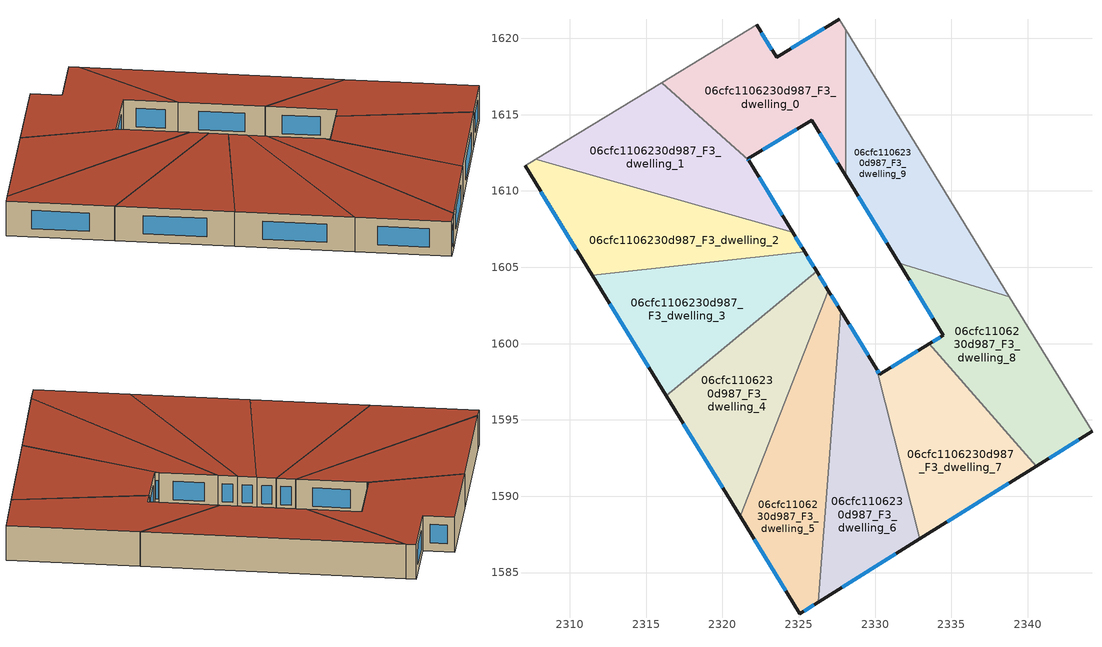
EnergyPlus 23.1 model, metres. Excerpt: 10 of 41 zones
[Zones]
06cfc1106230d987_F3_dwelling_0
 floor to 06cfc1106230d987_F2_dwelling_0 (EU_floor_Construction): 2327.64,1621.25 2328.06,1620.55 2328.06,1611 2325.84,1614.63 2321.66,1612.1 2321.72,1612.01 2316.03,1617.1 2322.25,1620.88 2323.54,1618.76 z9
 wall outside (EU_wall_Construction): 2327.64,1621.25 2323.54,1618.76 2322.25,1620.88 / 2321.72,1612.01 2321.66,1612.1 2325.84,1614.63 2328.06,1611 z9:12
 wall adiabatic (EU_wall_Construction): 2328.06,1620.55 2327.64,1621.25 / 2322.25,1620.88 2316.03,1617.1 z9:12
 wall to 06cfc1106230d987_F3_dwelling_9 (EU_wall_Construction): 2328.06,1611 2328.06,1620.55 z9:12
 wall to 06cfc1106230d987_F3_dwelling_1 (EU_wall_Construction): 2316.03,1617.1 2321.72,1612.01 z9:12
 window (EU_Window_Construction): 2326.67,1620.66 2324.5,1619.34 / 2326.36,1613.78 2327.54,1611.85 / 2322.64,1612.69 2324.86,1614.04 / 2321.7,1612.03 2321.67,1612.08 / 2323.24,1619.26 2322.55,1620.38 z9.7:11.3
 roof outside (EU_roof_Construction): 2328.06,1611 2328.06,1620.55 2327.64,1621.25 2323.54,1618.76 2322.25,1620.88 2316.03,1617.1 2321.72,1612.01 2321.66,1612.1 2325.84,1614.63 z12
06cfc1106230d987_F3_dwelling_1
 floor to 06cfc1106230d987_F2_dwelling_1 (EU_floor_Construction): 2321.72,1612.01 2324.6,1607.3 2307.77,1612.07 2316.03,1617.1 z9
 wall outside (EU_wall_Construction): 2324.6,1607.3 2321.72,1612.01 z9:12
 wall to 06cfc1106230d987_F3_dwelling_2 (EU_wall_Construction): 2307.77,1612.07 2324.6,1607.3 z9:12
 wall adiabatic (EU_wall_Construction): 2316.03,1617.1 2307.77,1612.07 z9:12
 window (EU_Window_Construction): 2323.92,1608.41 2322.39,1610.9 z9.7:11.3
 roof outside (EU_roof_Construction): 2324.6,1607.3 2321.72,1612.01 2316.03,1617.1 2307.77,1612.07 z12
06cfc1106230d987_F3_dwelling_2
 floor to 06cfc1106230d987_F2_dwelling_2 (EU_floor_Construction): 2324.6,1607.3 2325.38,1606.02 2311.46,1604.47 2307.06,1611.64 2307.77,1612.07 z9
 wall outside (EU_wall_Construction): 2325.38,1606.02 2324.6,1607.3 / 2307.06,1611.64 2311.46,1604.47 z9:12
 wall to 06cfc1106230d987_F3_dwelling_3 (EU_wall_Construction): 2311.46,1604.47 2325.38,1606.02 z9:12
 wall adiabatic (EU_wall_Construction): 2307.77,1612.07 2307.06,1611.64 z9:12
 window (EU_Window_Construction): 2325.2,1606.32 2324.78,1607 / 2308.09,1609.96 2310.43,1606.15 z9.7:11.3
 roof outside (EU_roof_Construction): 2325.38,1606.02 2324.6,1607.3 2307.77,1612.07 2307.06,1611.64 2311.46,1604.47 z12
06cfc1106230d987_F3_dwelling_3
 floor to 06cfc1106230d987_F2_dwelling_3 (EU_floor_Construction): 2325.38,1606.02 2326.16,1604.75 2316.3,1596.58 2311.46,1604.47 z9
 wall outside (EU_wall_Construction): 2326.16,1604.75 2325.38,1606.02 / 2311.46,1604.47 2316.3,1596.58 z9:12
 wall to 06cfc1106230d987_F3_dwelling_4 (EU_wall_Construction): 2316.3,1596.58 2326.16,1604.75 z9:12
 window (EU_Window_Construction): 2325.98,1605.04 2325.57,1605.72 / 2312.6,1602.62 2315.17,1598.44 z9.7:11.3
 roof outside (EU_roof_Construction): 2326.16,1604.75 2325.38,1606.02 2311.46,1604.47 2316.3,1596.58 z12
06cfc1106230d987_F3_dwelling_4
 floor to 06cfc1106230d987_F2_dwelling_4 (EU_floor_Construction): 2326.16,1604.75 2326.95,1603.47 2321.15,1588.7 2316.3,1596.58 z9
 wall outside (EU_wall_Construction): 2326.95,1603.47 2326.16,1604.75 / 2316.3,1596.58 2321.15,1588.7 z9:12
 wall to 06cfc1106230d987_F3_dwelling_5 (EU_wall_Construction): 2321.15,1588.7 2326.95,1603.47 z9:12
 window (EU_Window_Construction): 2326.76,1603.77 2326.35,1604.45 / 2317.44,1594.73 2320.01,1590.55 z9.7:11.3
 roof outside (EU_roof_Construction): 2321.15,1588.7 2326.95,1603.47 2326.16,1604.75 2316.3,1596.58 z12
06cfc1106230d987_F3_dwelling_5
 floor to 06cfc1106230d987_F2_dwelling_5 (EU_floor_Construction): 2326.95,1603.47 2327.74,1602.16 2326.27,1583.05 2325.08,1582.3 2321.15,1588.7 z9
 wall outside (EU_wall_Construction): 2327.74,1602.16 2326.95,1603.47 / 2321.15,1588.7 2325.08,1582.3 2326.27,1583.05 z9:12
 wall to 06cfc1106230d987_F3_dwelling_6 (EU_wall_Construction): 2326.27,1583.05 2327.74,1602.16 z9:12
 window (EU_Window_Construction): 2327.56,1602.47 2327.13,1603.16 / 2325.36,1582.48 2325.99,1582.88 / 2322.07,1587.2 2324.15,1583.81 z9.7:11.3
 roof outside (EU_roof_Construction): 2326.27,1583.05 2327.74,1602.16 2326.95,1603.47 2321.15,1588.7 2325.08,1582.3 z12
06cfc1106230d987_F3_dwelling_6
 floor to 06cfc1106230d987_F2_dwelling_6 (EU_floor_Construction): 2330.09,1598.32 2332.92,1587.2 2326.27,1583.05 2327.74,1602.16 z9
 wall outside (EU_wall_Construction): 2330.09,1598.32 2327.74,1602.16 / 2326.27,1583.05 2332.92,1587.2 z9:12
 wall to 06cfc1106230d987_F3_dwelling_7 (EU_wall_Construction): 2332.92,1587.2 2330.09,1598.32 z9:12
 window (EU_Window_Construction): 2329.54,1599.23 2328.3,1601.26 / 2327.83,1584.03 2331.36,1586.23 z9.7:11.3
 roof outside (EU_roof_Construction): 2332.92,1587.2 2330.09,1598.32 2327.74,1602.16 2326.27,1583.05 z12
06cfc1106230d987_F3_dwelling_7
 floor to 06cfc1106230d987_F2_dwelling_7 (EU_floor_Construction): 2333.56,1599.99 2340.54,1591.96 2332.92,1587.2 2330.09,1598.32 2330.29,1598 z9
 wall outside (EU_wall_Construction): 2333.56,1599.99 2330.29,1598 2330.09,1598.32 / 2332.92,1587.2 2340.54,1591.96 z9:12
 wall to 06cfc1106230d987_F3_dwelling_8 (EU_wall_Construction): 2340.54,1591.96 2333.56,1599.99 z9:12
 window (EU_Window_Construction): 2330.25,1598.07 2330.14,1598.25 / 2332.79,1599.52 2331.06,1598.47 / 2334.71,1588.32 2338.75,1590.84 z9.7:11.3
 roof outside (EU_roof_Construction): 2340.54,1591.96 2333.56,1599.99 2330.29,1598 2330.09,1598.32 2332.92,1587.2 z12
06cfc1106230d987_F3_dwelling_8
 floor to 06cfc1106230d987_F2_dwelling_8 (EU_floor_Construction): 2338.79,1603.08 2344.21,1594.25 2340.54,1591.96 2333.56,1599.99 2334.46,1600.54 2331.58,1605.26 z9
 wall outside (EU_wall_Construction): 2331.58,1605.26 2334.46,1600.54 2333.56,1599.99 / 2340.54,1591.96 2344.21,1594.25 z9:12
 wall to 06cfc1106230d987_F3_dwelling_9 (EU_wall_Construction): 2338.79,1603.08 2331.58,1605.26 z9:12
 wall adiabatic (EU_wall_Construction): 2344.21,1594.25 2338.79,1603.08 z9:12
 window (EU_Window_Construction): 2334.25,1600.41 2333.77,1600.12 / 2332.25,1604.15 2333.79,1601.65 / 2341.4,1592.5 2343.35,1593.71 z9.7:11.3
 roof outside (EU_roof_Construction): 2344.21,1594.25 2338.79,1603.08 2331.58,1605.26 2334.46,1600.54 2333.56,1599.99 2340.54,1591.96 z12
06cfc1106230d987_F3_dwelling_9
 floor to 06cfc1106230d987_F2_dwelling_9 (EU_floor_Construction): 2328.06,1620.55 2338.79,1603.08 2331.58,1605.26 2328.06,1611 z9
 wall outside (EU_wall_Construction): 2328.06,1611 2331.58,1605.26 z9:12
 wall adiabatic (EU_wall_Construction): 2338.79,1603.08 2328.06,1620.55 z9:12
 window (EU_Window_Construction): 2328.89,1609.65 2330.75,1606.61 z9.7:11.3
 roof outside (EU_roof_Construction): 2338.79,1603.08 2328.06,1620.55 2328.06,1611 2331.58,1605.26 z12
[Building]
EU S2 Campaign: North Axis=0; Terrain=City; Solar Distribution=FullExterior
[Site:Location]
Budapest.Ferenc.Liszt.Intl.AP: Latitude=47.437; Longitude=19.256; Time Zone=1; Elevation=185
[SizingPeriod:WeatherFileDays]
AnnualSizingPeriod: Begin Month=1; Begin Day of Month=1; End Month=12; End Day of Month=31; Day of Week for Start Day=Monday; Use Weather File Daylight Saving Period=No; Use Weather File Rain and Snow Indicators=No
[MATERIAL]
EU_InternalMass_Material: Roughness=MediumRough; Thickness=0.1; Conductivity=1; Density=1800; Specific Heat=900; Thermal Absorptance=0.9; Solar Absorptance=0.7; Visible Absorptance=0.7
[MATERIAL:NOMASS] Roughness=MediumRough; Thermal Absorptance=0.9; Solar Absorptance=0.7; Visible Absorptance=0.7
Name | Thermal Resistance
EU_wall_NoMass | 0.832559
EU_roof_NoMass | 1.39638
EU_floor_NoMass | 0.872794
[WINDOWMATERIAL:SIMPLEGLAZINGSYSTEM]
EU_Window_SimpleGlazing: UFactor=2.79869; Solar Heat Gain Coefficient=0.75; Visible Transmittance=0.75
[CONSTRUCTION]
EU_wall_Construction: EU_wall_NoMass
EU_roof_Construction: EU_roof_NoMass
EU_floor_Construction: EU_floor_NoMass
EU_Window_Construction: EU_Window_SimpleGlazing
EU_InternalMass_Construction: EU_InternalMass_Material
[ZONE] Type=1; Multiplier=1; Ceiling Height=autocalculate; Floor Area=autocalculate; Part of Total Floor Area=Yes
Name | Volume
06cfc1106230d987_F3_dwelling_0; 06cfc1106230d987_F3_dwelling_6 | 204.321
06cfc1106230d987_F3_dwelling_1 | 204.313
06cfc1106230d987_F3_dwelling_2 | 204.354
06cfc1106230d987_F3_dwelling_3 | 204.325
06cfc1106230d987_F3_dwelling_4; 06cfc1106230d987_F3_dwelling_9 | 204.327
06cfc1106230d987_F3_dwelling_5 | 204.312
06cfc1106230d987_F3_dwelling_7 | 204.326
06cfc1106230d987_F3_dwelling_8 | 204.303
[INTERNALMASS] Construction=EU_InternalMass_Construction
Name | Zone or ZoneList | Surface Area
06cfc1106230d987_F3_dwelling_0_EU_InternalMass | 06cfc1106230d987_F3_dwelling_0 | 68.1069
06cfc1106230d987_F3_dwelling_1_EU_InternalMass | 06cfc1106230d987_F3_dwelling_1 | 68.1042
06cfc1106230d987_F3_dwelling_2_EU_InternalMass | 06cfc1106230d987_F3_dwelling_2 | 68.1179
06cfc1106230d987_F3_dwelling_3_EU_InternalMass | 06cfc1106230d987_F3_dwelling_3 | 68.1083
06cfc1106230d987_F3_dwelling_4_EU_InternalMass | 06cfc1106230d987_F3_dwelling_4 | 68.109
06cfc1106230d987_F3_dwelling_5_EU_InternalMass | 06cfc1106230d987_F3_dwelling_5 | 68.1039
06cfc1106230d987_F3_dwelling_6_EU_InternalMass | 06cfc1106230d987_F3_dwelling_6 | 68.1069
06cfc1106230d987_F3_dwelling_7_EU_InternalMass | 06cfc1106230d987_F3_dwelling_7 | 68.1088
06cfc1106230d987_F3_dwelling_8_EU_InternalMass | 06cfc1106230d987_F3_dwelling_8 | 68.1012
06cfc1106230d987_F3_dwelling_9_EU_InternalMass | 06cfc1106230d987_F3_dwelling_9 | 68.109
[OTHEREQUIPMENT] Fuel Type=Electricity; Design Level Calculation Method=Watts/Area; Power per Zone Floor Area=1; Fraction Latent=0; Fraction Radiant=0; Fraction Lost=0; Carbon Dioxide Generation Rate=0; EndUse Subcategory=EU_Step8_InternalGains
Name | Zone or ZoneList or Space or SpaceList | Schedule
EU_Step8_InternalGain_06cfc1106230d987_F3_dwelling_0_f000 | 06cfc1106230d987_F3_dwelling_0 | EU_Step8_GainSchedule_06cfc1106230d987_F3_dwelling_0_f000
EU_Step8_InternalGain_06cfc1106230d987_F3_dwelling_1_f000 | 06cfc1106230d987_F3_dwelling_1 | EU_Step8_GainSchedule_06cfc1106230d987_F3_dwelling_1_f000
EU_Step8_InternalGain_06cfc1106230d987_F3_dwelling_2_f000 | 06cfc1106230d987_F3_dwelling_2 | EU_Step8_GainSchedule_06cfc1106230d987_F3_dwelling_2_f000
EU_Step8_InternalGain_06cfc1106230d987_F3_dwelling_3_f000 | 06cfc1106230d987_F3_dwelling_3 | EU_Step8_GainSchedule_06cfc1106230d987_F3_dwelling_3_f000
EU_Step8_InternalGain_06cfc1106230d987_F3_dwelling_4_f000 | 06cfc1106230d987_F3_dwelling_4 | EU_Step8_GainSchedule_06cfc1106230d987_F3_dwelling_4_f000
EU_Step8_InternalGain_06cfc1106230d987_F3_dwelling_5_f000 | 06cfc1106230d987_F3_dwelling_5 | EU_Step8_GainSchedule_06cfc1106230d987_F3_dwelling_5_f000
EU_Step8_InternalGain_06cfc1106230d987_F3_dwelling_6_f000 | 06cfc1106230d987_F3_dwelling_6 | EU_Step8_GainSchedule_06cfc1106230d987_F3_dwelling_6_f000
EU_Step8_InternalGain_06cfc1106230d987_F3_dwelling_7_f000 | 06cfc1106230d987_F3_dwelling_7 | EU_Step8_GainSchedule_06cfc1106230d987_F3_dwelling_7_f000
EU_Step8_InternalGain_06cfc1106230d987_F3_dwelling_8_f000 | 06cfc1106230d987_F3_dwelling_8 | EU_Step8_GainSchedule_06cfc1106230d987_F3_dwelling_8_f000
EU_Step8_InternalGain_06cfc1106230d987_F3_dwelling_9_f000 | 06cfc1106230d987_F3_dwelling_9 | EU_Step8_GainSchedule_06cfc1106230d987_F3_dwelling_9_f000
[ZONEVENTILATION:DESIGNFLOWRATE] Schedule=EU_AlwaysOn; Design Flow Rate Calculation Method=AirChanges/Hour; Air Changes per Hour=0.475469; Ventilation Type=Natural; Fan Pressure Rise=0; Fan Total Efficiency=1; Constant Term Coefficient=1; Temperature Term Coefficient=0; Velocity Term Coefficient=0; Velocity Squared Term Coefficient=0; Minimum Indoor Temperature=-100; Maximum Indoor Temperature=100; Delta Temperature=-100; Minimum Outdoor Temperature=-100; Maximum Outdoor Temperature=100; Maximum Wind Speed=40
Name | Zone or ZoneList or Space or SpaceList
EU_ConstantAir_06cfc1106230d987_F3_dwelling_0 | 06cfc1106230d987_F3_dwelling_0
EU_ConstantAir_06cfc1106230d987_F3_dwelling_1 | 06cfc1106230d987_F3_dwelling_1
EU_ConstantAir_06cfc1106230d987_F3_dwelling_2 | 06cfc1106230d987_F3_dwelling_2
EU_ConstantAir_06cfc1106230d987_F3_dwelling_3 | 06cfc1106230d987_F3_dwelling_3
EU_ConstantAir_06cfc1106230d987_F3_dwelling_4 | 06cfc1106230d987_F3_dwelling_4
EU_ConstantAir_06cfc1106230d987_F3_dwelling_5 | 06cfc1106230d987_F3_dwelling_5
EU_ConstantAir_06cfc1106230d987_F3_dwelling_6 | 06cfc1106230d987_F3_dwelling_6
EU_ConstantAir_06cfc1106230d987_F3_dwelling_7 | 06cfc1106230d987_F3_dwelling_7
EU_ConstantAir_06cfc1106230d987_F3_dwelling_8 | 06cfc1106230d987_F3_dwelling_8
EU_ConstantAir_06cfc1106230d987_F3_dwelling_9 | 06cfc1106230d987_F3_dwelling_9
[HVACTEMPLATE:THERMOSTAT] Constant Heating Setpoint=20; Constant Cooling Setpoint=50
EU_HeatOnly_06cfc1106230d987_F0_dwelling_0; EU_HeatOnly_06cfc1106230d987_F0_dwelling_1; EU_HeatOnly_06cfc1106230d987_F0_dwelling_2; EU_HeatOnly_06cfc1106230d987_F0_dwelling_3; EU_HeatOnly_06cfc1106230d987_F0_dwelling_4; EU_HeatOnly_06cfc1106230d987_F0_dwelling_5; EU_HeatOnly_06cfc1106230d987_F0_dwelling_6; EU_HeatOnly_06cfc1106230d987_F0_dwelling_7; EU_HeatOnly_06cfc1106230d987_F0_dwelling_8; EU_HeatOnly_06cfc1106230d987_F0_dwelling_9; EU_HeatOnly_06cfc1106230d987_F0_dwelling_10; EU_HeatOnly_06cfc1106230d987_F1_dwelling_0; EU_HeatOnly_06cfc1106230d987_F1_dwelling_1; EU_HeatOnly_06cfc1106230d987_F1_dwelling_2; EU_HeatOnly_06cfc1106230d987_F1_dwelling_3; EU_HeatOnly_06cfc1106230d987_F1_dwelling_4; EU_HeatOnly_06cfc1106230d987_F1_dwelling_5; EU_HeatOnly_06cfc1106230d987_F1_dwelling_6; EU_HeatOnly_06cfc1106230d987_F1_dwelling_7; EU_HeatOnly_06cfc1106230d987_F1_dwelling_8; EU_HeatOnly_06cfc1106230d987_F1_dwelling_9; EU_HeatOnly_06cfc1106230d987_F2_dwelling_0; EU_HeatOnly_06cfc1106230d987_F2_dwelling_1; EU_HeatOnly_06cfc1106230d987_F2_dwelling_2; EU_HeatOnly_06cfc1106230d987_F2_dwelling_3; EU_HeatOnly_06cfc1106230d987_F2_dwelling_4; EU_HeatOnly_06cfc1106230d987_F2_dwelling_5; EU_HeatOnly_06cfc1106230d987_F2_dwelling_6; EU_HeatOnly_06cfc1106230d987_F2_dwelling_7; EU_HeatOnly_06cfc1106230d987_F2_dwelling_8; EU_HeatOnly_06cfc1106230d987_F2_dwelling_9; EU_HeatOnly_06cfc1106230d987_F3_dwelling_0; EU_HeatOnly_06cfc1106230d987_F3_dwelling_1; EU_HeatOnly_06cfc1106230d987_F3_dwelling_2; EU_HeatOnly_06cfc1106230d987_F3_dwelling_3; EU_HeatOnly_06cfc1106230d987_F3_dwelling_4; EU_HeatOnly_06cfc1106230d987_F3_dwelling_5; EU_HeatOnly_06cfc1106230d987_F3_dwelling_6; EU_HeatOnly_06cfc1106230d987_F3_dwelling_7; EU_HeatOnly_06cfc1106230d987_F3_dwelling_8; EU_HeatOnly_06cfc1106230d987_F3_dwelling_9
[HVACTEMPLATE:ZONE:IDEALLOADSAIRSYSTEM] System Availability Schedule=EU_AlwaysOn; Maximum Heating Supply Air Temperature=50; Minimum Cooling Supply Air Temperature=13; Maximum Heating Supply Air Humidity Ratio=0.0156; Minimum Cooling Supply Air Humidity Ratio=0.0077; Heating Limit=NoLimit; Cooling Limit=NoLimit; Heating Availability Schedule=EU_AlwaysOn; Cooling Availability Schedule=EU_CoolingOff; Dehumidification Control Type=ConstantSensibleHeatRatio; Cooling Sensible Heat Ratio=0.7; Dehumidification Setpoint=60; Humidification Control Type=None; Humidification Setpoint=30; Outdoor Air Method=None; Outdoor Air Flow Rate per Person=0.00944; Outdoor Air Flow Rate per Zone Floor Area=0; Outdoor Air Flow Rate per Zone=0; Demand Controlled Ventilation Type=None; Outdoor Air Economizer Type=NoEconomizer; Heat Recovery Type=None; Sensible Heat Recovery Effectiveness=0.7; Latent Heat Recovery Effectiveness=0.65
Name | Template Thermostat
06cfc1106230d987_F3_dwelling_0 | EU_HeatOnly_06cfc1106230d987_F3_dwelling_0
06cfc1106230d987_F3_dwelling_1 | EU_HeatOnly_06cfc1106230d987_F3_dwelling_1
06cfc1106230d987_F3_dwelling_2 | EU_HeatOnly_06cfc1106230d987_F3_dwelling_2
06cfc1106230d987_F3_dwelling_3 | EU_HeatOnly_06cfc1106230d987_F3_dwelling_3
06cfc1106230d987_F3_dwelling_4 | EU_HeatOnly_06cfc1106230d987_F3_dwelling_4
06cfc1106230d987_F3_dwelling_5 | EU_HeatOnly_06cfc1106230d987_F3_dwelling_5
06cfc1106230d987_F3_dwelling_6 | EU_HeatOnly_06cfc1106230d987_F3_dwelling_6
06cfc1106230d987_F3_dwelling_7 | EU_HeatOnly_06cfc1106230d987_F3_dwelling_7
06cfc1106230d987_F3_dwelling_8 | EU_HeatOnly_06cfc1106230d987_F3_dwelling_8
06cfc1106230d987_F3_dwelling_9 | EU_HeatOnly_06cfc1106230d987_F3_dwelling_9
[SIZING:ZONE] Zone Cooling Design Supply Air Temperature Input Method=SupplyAirTemperature; Zone Cooling Design Supply Air Temperature=13; Zone Heating Design Supply Air Temperature Input Method=SupplyAirTemperature; Zone Heating Design Supply Air Temperature=50; Zone Cooling Design Supply Air Humidity Ratio=0.008; Zone Heating Design Supply Air Humidity Ratio=0.008; Cooling Design Air Flow Method=DesignDay; Cooling Design Air Flow Rate=0; Cooling Minimum Air Flow per Zone Floor Area=0.000762; Cooling Minimum Air Flow=0; Cooling Minimum Air Flow Fraction=0.2; Heating Design Air Flow Method=DesignDay; Heating Design Air Flow Rate=0; Heating Maximum Air Flow per Zone Floor Area=0.002032; Heating Maximum Air Flow=0.141576; Heating Maximum Air Flow Fraction=0.3; Account for Dedicated Outdoor Air System=No; Dedicated Outdoor Air System Control Strategy=NeutralSupplyAir; Dedicated Outdoor Air Low Setpoint Temperature for Design=autosize; Dedicated Outdoor Air High Setpoint Temperature for Design=autosize; Zone Load Sizing Method=Sensible Load Only No Latent Load; Zone Latent Cooling Design Supply Air Humidity Ratio Input Method=HumidityRatioDifference; Zone Cooling Design Supply Air Humidity Ratio Difference=0.005; Zone Latent Heating Design Supply Air Humidity Ratio Input Method=HumidityRatioDifference; Zone Humidification Design Supply Air Humidity Ratio Difference=0.005
06cfc1106230d987_F3_dwelling_0; 06cfc1106230d987_F3_dwelling_1; 06cfc1106230d987_F3_dwelling_2; 06cfc1106230d987_F3_dwelling_3; 06cfc1106230d987_F3_dwelling_4; 06cfc1106230d987_F3_dwelling_5; 06cfc1106230d987_F3_dwelling_6; 06cfc1106230d987_F3_dwelling_7; 06cfc1106230d987_F3_dwelling_8; 06cfc1106230d987_F3_dwelling_9
[SCHEDULE:CONSTANT]
Name | Hourly Value
EU_AlwaysOn | 1
EU_CoolingOff | 0
[SCHEDULE:FILE] Column Number=1; Rows to Skip at Top=0; Number of Hours of Data=8760; Column Separator=Comma; Interpolate to Timestep=No; Minutes per Item=60; Adjust Schedule for Daylight Savings=Yes
Name | File
EU_Step8_GainSchedule_06cfc1106230d987_F3_dwelling_0_f000 | ../../schedules/06cfc1106230d987/06cfc1106230d987_F3_dwelling_0_f000_gain.csv
EU_Step8_GainSchedule_06cfc1106230d987_F3_dwelling_1_f000 | ../../schedules/06cfc1106230d987/06cfc1106230d987_F3_dwelling_1_f000_gain.csv
EU_Step8_GainSchedule_06cfc1106230d987_F3_dwelling_2_f000 | ../../schedules/06cfc1106230d987/06cfc1106230d987_F3_dwelling_2_f000_gain.csv
EU_Step8_GainSchedule_06cfc1106230d987_F3_dwelling_3_f000 | ../../schedules/06cfc1106230d987/06cfc1106230d987_F3_dwelling_3_f000_gain.csv
EU_Step8_GainSchedule_06cfc1106230d987_F3_dwelling_4_f000 | ../../schedules/06cfc1106230d987/06cfc1106230d987_F3_dwelling_4_f000_gain.csv
EU_Step8_GainSchedule_06cfc1106230d987_F3_dwelling_5_f000 | ../../schedules/06cfc1106230d987/06cfc1106230d987_F3_dwelling_5_f000_gain.csv
EU_Step8_GainSchedule_06cfc1106230d987_F3_dwelling_6_f000 | ../../schedules/06cfc1106230d987/06cfc1106230d987_F3_dwelling_6_f000_gain.csv
EU_Step8_GainSchedule_06cfc1106230d987_F3_dwelling_7_f000 | ../../schedules/06cfc1106230d987/06cfc1106230d987_F3_dwelling_7_f000_gain.csv
EU_Step8_GainSchedule_06cfc1106230d987_F3_dwelling_8_f000 | ../../schedules/06cfc1106230d987/06cfc1106230d987_F3_dwelling_8_f000_gain.csv
EU_Step8_GainSchedule_06cfc1106230d987_F3_dwelling_9_f000 | ../../schedules/06cfc1106230d987/06cfc1106230d987_F3_dwelling_9_f000_gain.csv
